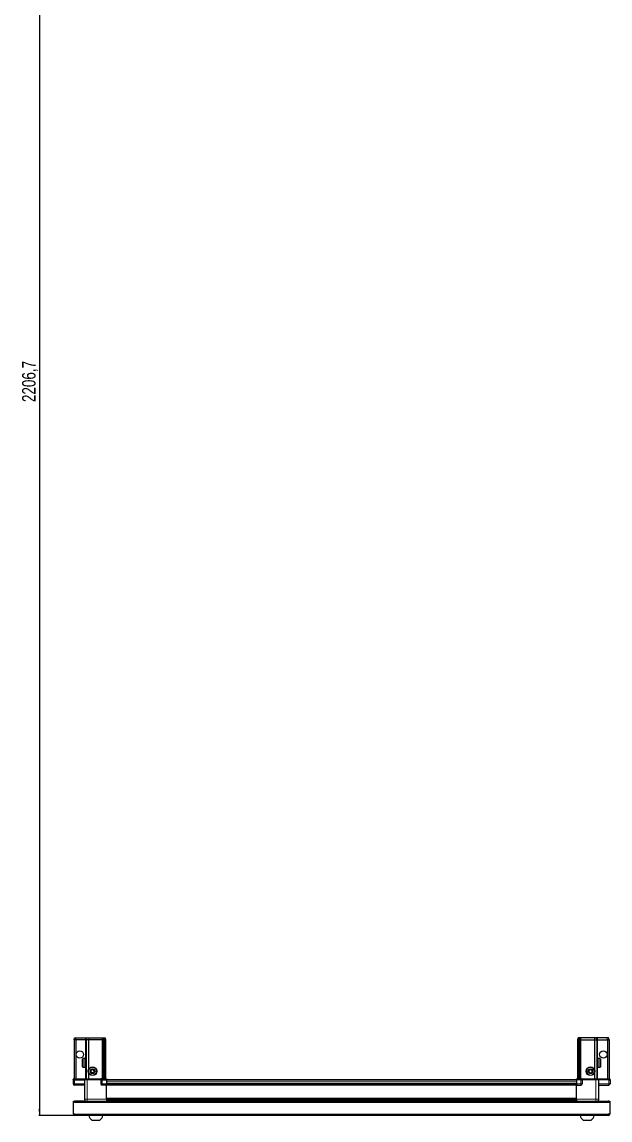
# Model space of a CAD drawing. Header units: millimetres. Extents: x 834 to 5046, y -1310 to 2026.
# Drawn here: x 882 to 1758, y -1310 to 325 of the extents above; entities that cross this region are included whole.
import ezdxf

# ---------------------------------------------------------------- set-up
doc = ezdxf.new("R2010")
doc.units = ezdxf.units.MM
doc.layers.add('FORMAT', color=7, linetype='Continuous')
doc.styles.add('SLDTEXTSTYLE0', font='TXT', dxfattribs={"width": 0.75})
doc.dimstyles.new('SLDDIMSTYLE0', dxfattribs={"dimtxt": 20, "dimasz": 10, "dimexe": 0, "dimexo": 0.0625, "dimgap": 5, "dimtad": 2, "dimdec": 1, "dimrnd": 1e-09, "dimzin": 12, "dimdsep": 46, "dimtxsty": 'SLDTEXTSTYLE0', "dimsah": 1, "dimcen": 0.09, "dimadec": 0, "dimazin": 3, "dimtfac": 1, "dimtofl": 0, "dimtmove": 0, "dimatfit": 3, "dimfxl": 0, "dimfrac": 2, "dimtolj": 1, "dimtzin": 12, "dimarcsym": 0})

# ---------------------------------------------------------------- blocks, each defined once
blk = doc.blocks.new('_D_8')
at = {"layer": 'FORMAT'}
for p, q in [((959.9, 902.8), (906.8, 902.8)), ((907.8, 902.8), (907.8, -1303.9)), ((960.4, -1303.9), (906.8, -1303.9))]:
    blk.add_line(p, q, dxfattribs=at)
for points in [[(907.8, 902.8), (906.3, 892.8), (909.4, 892.8)], [(907.8, -1303.9), (909.4, -1293.9), (906.3, -1293.9)]]:
    blk.add_solid(points, dxfattribs=at)
at = {"layer": 'FORMAT', "insert": (882, -241.2), "char_height": 20, "attachment_point": 1, "rotation": 90, "style": 'SLDTEXTSTYLE0'}
blk.add_mtext('2206,7', dxfattribs=at)

msp = doc.modelspace()

# ---------------------------------------------------------------- linework, layer by layer
at = {"color": 7, "linetype": 'Continuous', "lineweight": 25}
for p, q in [((959.32, -1190.86), (960.13, -1187.86)), ((961.82, -1190.86), (959.32, -1190.86)), ((959.32, -1190.86), (959.32, -1249.16)), ((960.13, -1187.86), (961.98, -1187.86)), ((961.82, -1190.86), (961.98, -1187.86)), ((976.32, -1190.86), (961.82, -1190.86)), ((961.82, -1190.86), (961.82, -1249.16)), ((961.98, -1187.86), (976.32, -1187.86)), ((976.32, -1187.86), (978.13, -1187.86)), ((977.32, -1190.86), (976.32, -1190.86)), ((977.32, -1190.86), (978.13, -1187.86)), ((980.82, -1190.86), (977.32, -1190.86)), ((977.32, -1190.86), (977.32, -1249.16)), ((978.13, -1187.86), (981.16, -1187.86)), ((981.16, -1187.86), (980.82, -1190.86)), ((1001.32, -1190.86), (980.82, -1190.86)), ((980.82, -1190.86), (980.82, -1235.36)), ((981.16, -1187.86), (1001.32, -1187.86)), ((1001.32, -1187.86), (1003.13, -1187.86)), ((1002.32, -1190.86), (1001.32, -1190.86)), ((1003.13, -1187.86), (1002.32, -1190.86)), ((1003.32, -1190.86), (1002.32, -1190.86)), ((1002.32, -1190.86), (1002.32, -1249.16)), ((1003.13, -1187.86), (1003.87, -1187.86)), ((1003.87, -1187.86), (1003.32, -1190.86)), ((1004.82, -1190.86), (1003.32, -1190.86)), ((1003.32, -1190.86), (1003.32, -1249.16)), ((1003.87, -1187.86), (1004.37, -1187.86)), ((1004.37, -1187.86), (1005.52, -1187.86)), ((1004.37, -1187.86), (1004.82, -1190.86)), ((1006.32, -1190.86), (1004.82, -1190.86)), ((1004.82, -1190.86), (1004.82, -1249.16)), ((1005.52, -1187.86), (1006.32, -1190.86)), ((1006.32, -1190.86), (1006.32, -1249.16)), ((1710.13, -1187.86), (1709.32, -1190.86)), ((1709.32, -1190.86), (1710.82, -1190.86)), ((1709.32, -1190.86), (1709.32, -1249.16)), ((1711.28, -1187.86), (1710.13, -1187.86)), ((1711.28, -1187.86), (1710.82, -1190.86)), ((1710.82, -1190.86), (1712.32, -1190.86)), ((1710.82, -1190.86), (1710.82, -1249.16)), ((1711.78, -1187.86), (1711.28, -1187.86)), ((1711.78, -1187.86), (1712.32, -1190.86)), ((1712.52, -1187.86), (1711.78, -1187.86)), ((1712.32, -1190.86), (1712.32, -1249.16)), ((1712.32, -1190.86), (1713.32, -1190.86)), ((1712.52, -1187.86), (1713.32, -1190.86)), ((1714.32, -1187.86), (1712.52, -1187.86)), ((1713.32, -1190.86), (1713.32, -1249.16)), ((1713.32, -1190.86), (1714.32, -1190.86)), ((1734.49, -1187.86), (1714.32, -1187.86)), ((1714.32, -1190.86), (1734.82, -1190.86)), ((1734.49, -1187.86), (1734.82, -1190.86)), ((1737.52, -1187.86), (1734.49, -1187.86)), ((1734.82, -1190.86), (1734.82, -1235.36)), ((1734.82, -1190.86), (1738.32, -1190.86)), ((1738.32, -1190.86), (1737.52, -1187.86)), ((1739.32, -1187.86), (1737.52, -1187.86)), ((1738.32, -1190.86), (1738.32, -1249.16)), ((1738.32, -1190.86), (1739.32, -1190.86)), ((1753.67, -1187.86), (1739.32, -1187.86)), ((1739.32, -1190.86), (1753.82, -1190.86)), ((1753.82, -1190.86), (1753.67, -1187.86)), ((1755.52, -1187.86), (1753.67, -1187.86)), ((1753.82, -1190.86), (1753.82, -1249.16)), ((1753.82, -1190.86), (1756.32, -1190.86)), ((1756.32, -1190.86), (1755.52, -1187.86)), ((1756.32, -1190.86), (1756.32, -1249.16)), ((972.12, -1231.06), (972.12, -1219.66)), ((975.32, -1218.86), (972.92, -1218.86)), ((975.32, -1218.86), (975.32, -1218.87)), ((975.32, -1218.87), (975.82, -1218.87)), ((975.32, -1219.06), (975.82, -1219.06)), ((975.32, -1219.06), (975.32, -1219.28)), ((975.32, -1219.28), (975.82, -1219.28)), ((975.32, -1219.85), (975.82, -1219.85)), ((975.32, -1219.85), (975.32, -1220.28)), ((975.32, -1220.28), (975.82, -1220.28)), ((975.32, -1221.19), (975.82, -1221.19)), ((975.32, -1221.19), (975.32, -1221.78)), ((975.32, -1221.78), (975.82, -1221.78)), ((975.32, -1222.93), (975.82, -1222.93)), ((975.32, -1222.93), (975.32, -1223.63)), ((975.32, -1223.63), (975.82, -1223.63)), ((975.32, -1224.91), (975.82, -1224.91)), ((975.32, -1224.91), (975.32, -1225.65)), ((975.32, -1225.06), (975.82, -1225.06)), ((975.32, -1225.56), (975.82, -1225.56)), ((975.32, -1225.65), (975.82, -1225.65)), ((975.82, -1219.06), (975.82, -1218.87)), ((975.82, -1219.28), (975.82, -1219.06)), ((975.82, -1219.85), (975.82, -1219.28)), ((975.82, -1220.28), (975.82, -1219.85)), ((975.82, -1221.19), (975.82, -1220.28)), ((975.92, -1220.96), (975.82, -1220.96)), ((975.82, -1221.78), (975.82, -1221.19)), ((975.82, -1222.93), (975.82, -1221.78)), ((975.82, -1223.63), (975.82, -1222.93)), ((975.82, -1224.91), (975.82, -1223.63)), ((975.82, -1225.06), (975.82, -1224.91)), ((975.82, -1225.65), (975.82, -1225.56)), ((975.82, -1226.94), (975.82, -1225.65)), ((975.92, -1229.76), (975.92, -1220.96)), ((976.81, -1222.05), (976.32, -1221.36)), ((976.32, -1229.36), (976.32, -1221.36)), ((977.29, -1221.36), (976.81, -1222.05)), ((976.81, -1228.67), (976.81, -1222.05)), ((977.32, -1221.36), (977.29, -1221.36)), ((977.29, -1229.36), (977.29, -1221.36)), ((1738.36, -1221.36), (1738.32, -1221.36)), ((1738.84, -1222.05), (1738.36, -1221.36)), ((1738.36, -1221.36), (1738.36, -1229.36)), ((1739.32, -1221.36), (1738.84, -1222.05)), ((1738.84, -1222.05), (1738.84, -1228.67)), ((1739.32, -1221.36), (1739.32, -1229.36)), ((1739.82, -1220.96), (1739.72, -1220.96)), ((1739.72, -1220.96), (1739.72, -1229.76)), ((1742.72, -1218.86), (1739.82, -1218.86)), ((1740.32, -1218.86), (1739.82, -1218.86)), ((1739.82, -1218.86), (1739.82, -1218.91)), ((1739.82, -1218.91), (1739.82, -1219.2)), ((1740.32, -1218.91), (1739.82, -1218.91)), ((1740.32, -1219.2), (1739.82, -1219.2)), ((1739.82, -1219.2), (1739.82, -1219.47)), ((1740.32, -1219.47), (1739.82, -1219.47)), ((1739.82, -1219.47), (1739.82, -1220.13)), ((1740.32, -1220.13), (1739.82, -1220.13)), ((1739.82, -1220.13), (1739.82, -1220.61)), ((1739.82, -1220.61), (1739.82, -1221.58)), ((1740.32, -1220.61), (1739.82, -1220.61)), ((1740.32, -1221.58), (1739.82, -1221.58)), ((1739.82, -1221.58), (1739.82, -1222.21)), ((1739.82, -1222.21), (1739.82, -1223.4)), ((1740.32, -1222.21), (1739.82, -1222.21)), ((1740.32, -1223.4), (1739.82, -1223.4)), ((1739.82, -1223.4), (1739.82, -1224.04)), ((1740.32, -1224.04), (1739.82, -1224.04)), ((1739.82, -1224.12), (1739.82, -1225.41)), ((1740.32, -1224.12), (1739.82, -1224.12)), ((1740.32, -1225.41), (1739.82, -1225.41)), ((1740.32, -1225.9), (1739.82, -1225.9)), ((1739.82, -1225.9), (1739.82, -1226.15)), ((1739.82, -1226.15), (1739.82, -1227.42)), ((1740.32, -1226.15), (1739.82, -1226.15)), ((1740.32, -1218.91), (1740.32, -1218.86)), ((1740.32, -1219.47), (1740.32, -1219.2)), ((1740.32, -1220.61), (1740.32, -1220.13)), ((1740.32, -1222.21), (1740.32, -1221.58)), ((1740.32, -1224.12), (1740.32, -1223.4)), ((1740.32, -1226.15), (1740.32, -1225.41)), ((1743.52, -1219.66), (1743.52, -1231.06)), ((972.92, -1231.86), (975.32, -1231.86)), ((975.32, -1226.94), (975.82, -1226.94)), ((975.32, -1226.94), (975.32, -1227.64)), ((975.32, -1227.64), (975.82, -1227.64)), ((975.32, -1228.81), (975.82, -1228.81)), ((975.32, -1228.81), (975.32, -1229.41)), ((975.32, -1229.41), (975.82, -1229.41)), ((975.32, -1230.34), (975.82, -1230.34)), ((975.32, -1230.34), (975.32, -1230.79)), ((975.32, -1230.79), (975.82, -1230.79)), ((975.32, -1231.39), (975.82, -1231.39)), ((975.32, -1231.39), (975.32, -1231.63)), ((975.32, -1231.63), (975.82, -1231.63)), ((975.32, -1231.85), (975.82, -1231.85)), ((975.32, -1231.85), (975.32, -1231.86)), ((975.32, -1231.86), (975.82, -1231.86)), ((975.82, -1227.64), (975.82, -1226.94)), ((975.82, -1228.81), (975.82, -1227.64)), ((975.82, -1229.41), (975.82, -1228.81)), ((975.82, -1230.34), (975.82, -1229.41)), ((975.82, -1229.76), (975.92, -1229.76)), ((975.82, -1230.79), (975.82, -1230.34)), ((975.82, -1231.39), (975.82, -1230.79)), ((975.82, -1231.63), (975.82, -1231.39)), ((975.82, -1231.85), (975.82, -1231.63)), ((975.82, -1231.86), (975.82, -1231.85)), ((976.32, -1229.36), (976.81, -1228.67)), ((976.81, -1228.67), (977.29, -1229.36)), ((977.29, -1229.36), (977.32, -1229.36)), ((980.82, -1240.36), (980.82, -1249.16)), ((1734.82, -1240.36), (1734.82, -1249.16)), ((1738.32, -1229.36), (1738.36, -1229.36)), ((1738.36, -1229.36), (1738.84, -1228.67)), ((1738.84, -1228.67), (1739.32, -1229.36)), ((1739.72, -1229.76), (1739.82, -1229.76)), ((1740.32, -1227.42), (1739.82, -1227.42)), ((1739.82, -1227.42), (1739.82, -1228.11)), ((1739.82, -1228.11), (1739.82, -1229.22)), ((1740.32, -1228.11), (1739.82, -1228.11)), ((1740.32, -1229.22), (1739.82, -1229.22)), ((1739.82, -1229.22), (1739.82, -1229.79)), ((1739.82, -1229.79), (1739.82, -1230.65)), ((1740.32, -1229.79), (1739.82, -1229.79)), ((1740.32, -1230.65), (1739.82, -1230.65)), ((1739.82, -1230.65), (1739.82, -1231.05)), ((1739.82, -1231.05), (1739.82, -1231.56)), ((1740.32, -1231.05), (1739.82, -1231.05)), ((1740.32, -1231.56), (1739.82, -1231.56)), ((1739.82, -1231.56), (1739.82, -1231.74)), ((1739.82, -1231.74), (1739.82, -1231.86)), ((1740.32, -1231.74), (1739.82, -1231.74)), ((1739.82, -1231.86), (1742.72, -1231.86)), ((1740.32, -1228.11), (1740.32, -1227.42)), ((1740.32, -1229.79), (1740.32, -1229.22)), ((1740.32, -1231.05), (1740.32, -1230.65)), ((1740.32, -1231.74), (1740.32, -1231.56)), ((958.32, -1249.16), (957.82, -1250.03)), ((957.82, -1250.36), (957.82, -1250.03)), ((957.82, -1250.36), (959.82, -1250.36)), ((957.82, -1250.36), (957.82, -1256.36)), ((959.82, -1249.16), (958.32, -1249.16)), ((959.82, -1249.16), (974.62, -1249.16)), ((974.62, -1250.36), (959.82, -1250.36)), ((959.82, -1250.36), (974.62, -1250.36)), ((974.82, -1258.36), (959.82, -1258.36)), ((974.62, -1249.16), (974.82, -1249.16)), ((974.82, -1250.36), (974.62, -1250.36)), ((974.82, -1250.36), (974.82, -1249.16)), ((974.82, -1249.16), (978.82, -1249.16)), ((978.82, -1250.36), (974.82, -1250.36)), ((974.82, -1250.36), (974.82, -1279.36)), ((978.82, -1249.16), (999.12, -1249.16)), ((999.12, -1250.36), (978.82, -1250.36)), ((999.12, -1249.16), (999.32, -1249.16)), ((999.32, -1250.36), (999.12, -1250.36)), ((999.32, -1250.36), (999.32, -1249.16)), ((1000, -1249.16), (999.32, -1249.16)), ((999.32, -1250.36), (1001.32, -1250.36)), ((999.32, -1250.36), (999.32, -1256.36)), ((1000, -1249.16), (1007.82, -1249.16)), ((1007.82, -1250.03), (1001.32, -1250.03)), ((1007.82, -1250.36), (1001.32, -1250.36)), ((1001.32, -1250.36), (1007.82, -1250.36)), ((1007.82, -1258.36), (1001.32, -1258.36)), ((1007.82, -1249.16), (1007.82, -1250.03)), ((1007.82, -1250.03), (1007.82, -1250.03)), ((1007.82, -1250.36), (1007.82, -1250.03)), ((1007.82, -1250.36), (1007.82, -1250.36)), ((1007.82, -1250.36), (1007.82, -1256.36)), ((1707.82, -1250.51), (1007.82, -1250.51)), ((1007.82, -1256.36), (1007.82, -1258.36)), ((1707.82, -1257.71), (1007.82, -1257.71)), ((1007.82, -1279.36), (1007.82, -1258.36)), ((1707.82, -1250.03), (1707.82, -1249.16)), ((1707.82, -1249.16), (1715.65, -1249.16)), ((1714.32, -1250.03), (1707.82, -1250.03)), ((1707.82, -1250.36), (1707.82, -1250.03)), ((1714.32, -1250.36), (1707.82, -1250.36)), ((1707.82, -1250.36), (1707.82, -1256.36)), ((1707.82, -1256.36), (1707.82, -1258.36)), ((1707.82, -1258.36), (1714.32, -1258.36)), ((1707.82, -1279.36), (1707.82, -1258.36)), ((1714.32, -1250.36), (1716.32, -1250.36)), ((1716.32, -1250.36), (1714.32, -1250.36)), ((1716.32, -1249.16), (1715.65, -1249.16)), ((1716.32, -1250.36), (1716.32, -1249.16)), ((1716.32, -1249.16), (1716.52, -1249.16)), ((1716.52, -1250.36), (1716.32, -1250.36)), ((1716.32, -1250.36), (1716.32, -1256.36)), ((1716.52, -1249.16), (1736.82, -1249.16)), ((1736.82, -1250.36), (1716.52, -1250.36)), ((1736.82, -1249.16), (1740.82, -1249.16)), ((1740.82, -1250.36), (1736.82, -1250.36)), ((1740.82, -1250.36), (1740.82, -1249.16)), ((1740.82, -1249.16), (1741.02, -1249.16)), ((1741.02, -1250.36), (1740.82, -1250.36)), ((1740.82, -1250.36), (1740.82, -1279.36)), ((1740.82, -1258.36), (1755.82, -1258.36)), ((1741.02, -1249.16), (1755.82, -1249.16)), ((1755.82, -1250.36), (1741.02, -1250.36)), ((1757.32, -1249.16), (1755.82, -1249.16)), ((1755.82, -1250.36), (1757.82, -1250.36)), ((1757.82, -1250.03), (1757.32, -1249.16)), ((1757.82, -1250.03), (1757.32, -1249.16)), ((1757.82, -1250.36), (1757.82, -1250.03)), ((1757.82, -1250.36), (1757.82, -1250.03)), ((1757.82, -1250.36), (1757.82, -1250.36)), ((1757.82, -1250.36), (1757.82, -1256.36)), ((958.32, -1282.36), (1757.32, -1282.36)), ((958.32, -1284.46), (958.32, -1282.36)), ((958.32, -1301.76), (958.32, -1284.46)), ((973.32, -1282.26), (960.42, -1282.26)), ((973.32, -1282.26), (973.32, -1282.36)), ((1007.82, -1280.39), (1707.82, -1280.39)), ((1007.82, -1280.42), (1707.82, -1280.42)), ((1031.7, -1282.21), (1007.82, -1282.21)), ((1026.32, -1282.36), (1026.32, -1282.21)), ((1026.36, -1282.36), (1026.36, -1282.21)), ((1026.63, -1282.36), (1026.63, -1282.21)), ((1026.9, -1282.36), (1026.9, -1282.21)), ((1027.55, -1282.36), (1027.55, -1282.21)), ((1028.01, -1282.36), (1028.01, -1282.21)), ((1028.98, -1282.36), (1028.98, -1282.21)), ((1029.6, -1282.36), (1029.6, -1282.21)), ((1030.78, -1282.36), (1030.78, -1282.21)), ((1031.44, -1282.36), (1031.44, -1282.21)), ((1031.5, -1282.36), (1031.5, -1282.21)), ((1032.79, -1282.21), (1031.7, -1282.21)), ((1033.52, -1282.21), (1032.79, -1282.21)), ((1032.79, -1282.36), (1032.79, -1282.21)), ((1032.79, -1282.21), (1032.79, -1282.21)), ((1032.8, -1282.36), (1032.8, -1282.21)), ((1033.3, -1282.36), (1033.3, -1282.21)), ((1033.53, -1282.21), (1033.52, -1282.21)), ((1033.53, -1282.36), (1033.53, -1282.21)), ((1033.95, -1282.21), (1033.53, -1282.21)), ((1681.7, -1282.21), (1033.95, -1282.21)), ((1034.8, -1282.36), (1034.8, -1282.21)), ((1035.49, -1282.36), (1035.49, -1282.21)), ((1036.62, -1282.36), (1036.62, -1282.21)), ((1037.19, -1282.36), (1037.19, -1282.21)), ((1038.06, -1282.36), (1038.06, -1282.21)), ((1038.47, -1282.36), (1038.47, -1282.21)), ((1039, -1282.36), (1039, -1282.21)), ((1039.19, -1282.36), (1039.19, -1282.21)), ((1039.32, -1282.36), (1039.32, -1282.21)), ((1676.33, -1282.36), (1676.33, -1282.21)), ((1676.5, -1282.36), (1676.5, -1282.21)), ((1676.71, -1282.36), (1676.71, -1282.21)), ((1677.27, -1282.36), (1677.27, -1282.21)), ((1677.69, -1282.36), (1677.69, -1282.21)), ((1678.58, -1282.36), (1678.58, -1282.21)), ((1679.17, -1282.36), (1679.17, -1282.21)), ((1680.31, -1282.36), (1680.31, -1282.21)), ((1681.01, -1282.36), (1681.01, -1282.21)), ((1682.29, -1282.21), (1681.7, -1282.21)), ((1683.02, -1282.21), (1682.29, -1282.21)), ((1682.29, -1282.36), (1682.29, -1282.21)), ((1682.29, -1282.21), (1682.29, -1282.21)), ((1682.46, -1282.36), (1682.46, -1282.21)), ((1682.96, -1282.36), (1682.96, -1282.21)), ((1683.03, -1282.21), (1683.02, -1282.21)), ((1683.03, -1282.36), (1683.03, -1282.21)), ((1683.95, -1282.21), (1683.03, -1282.21)), ((1707.82, -1282.21), (1683.95, -1282.21)), ((1684.32, -1282.36), (1684.32, -1282.21)), ((1685.02, -1282.36), (1685.02, -1282.21)), ((1686.2, -1282.36), (1686.2, -1282.21)), ((1686.81, -1282.36), (1686.81, -1282.21)), ((1687.75, -1282.36), (1687.75, -1282.21)), ((1688.2, -1282.36), (1688.2, -1282.21)), ((1688.82, -1282.36), (1688.82, -1282.21)), ((1689.07, -1282.36), (1689.07, -1282.21)), ((1689.3, -1282.36), (1689.3, -1282.21)), ((1689.32, -1282.36), (1689.32, -1282.21)), ((1742.32, -1282.26), (1742.32, -1282.36)), ((1742.32, -1282.26), (1755.22, -1282.26)), ((1757.32, -1282.36), (1757.32, -1284.46)), ((1757.32, -1284.46), (1757.32, -1301.76)), ((960.42, -1301.76), (958.32, -1301.76)), ((960.42, -1301.76), (960.42, -1303.86)), ((1755.22, -1303.86), (960.42, -1303.86)), ((1757.32, -1301.76), (1755.22, -1301.76)), ((1755.22, -1303.86), (1755.22, -1301.76)), ((985.82, -1310.46), (997.82, -1310.46)), ((1717.82, -1310.46), (1729.82, -1310.46))]:
    msp.add_line(p, q, dxfattribs=at)
at = {"color": 8, "linetype": 'Continuous', "lineweight": 18}
for p, q in [((976.32, -1190.86), (976.32, -1187.86)), ((976.32, -1190.86), (976.32, -1221.36)), ((1001.32, -1187.86), (1001.32, -1190.86)), ((1001.32, -1190.86), (1001.32, -1249.16)), ((1714.32, -1187.86), (1714.32, -1190.86)), ((1714.32, -1190.86), (1714.32, -1249.16)), ((1739.32, -1190.86), (1739.32, -1187.86)), ((1739.32, -1190.86), (1739.32, -1221.36)), ((972.92, -1231.86), (972.92, -1218.86)), ((1742.72, -1218.86), (1742.72, -1231.86)), ((976.32, -1229.36), (976.32, -1249.16)), ((1739.32, -1229.36), (1739.32, -1249.16)), ((957.82, -1256.36), (959.82, -1256.36)), ((959.82, -1250.36), (959.82, -1249.16)), ((959.82, -1250.36), (959.82, -1256.36)), ((959.82, -1256.36), (974.82, -1256.36)), ((959.82, -1258.36), (959.82, -1256.36)), ((974.62, -1250.36), (974.62, -1249.16)), ((978.82, -1250.36), (978.82, -1249.16)), ((978.82, -1250.36), (978.82, -1279.36)), ((999.12, -1250.36), (999.12, -1249.16)), ((999.32, -1256.36), (1001.32, -1256.36)), ((1001.32, -1250.36), (1001.32, -1250.03)), ((1001.32, -1250.36), (1001.32, -1256.36)), ((1001.32, -1256.36), (1007.82, -1256.36)), ((1001.32, -1256.36), (1001.32, -1258.36)), ((1007.82, -1250.36), (1007.82, -1250.03)), ((1707.82, -1252.51), (1007.82, -1252.51)), ((1707.82, -1255.71), (1007.82, -1255.71)), ((1707.82, -1258.36), (1007.82, -1258.36)), ((1714.32, -1256.36), (1707.82, -1256.36)), ((1714.32, -1250.36), (1714.32, -1250.03)), ((1714.32, -1250.36), (1714.32, -1256.36)), ((1716.32, -1256.36), (1714.32, -1256.36)), ((1714.32, -1256.36), (1714.32, -1258.36)), ((1716.52, -1249.16), (1716.52, -1250.36)), ((1736.82, -1250.36), (1736.82, -1249.16)), ((1736.82, -1250.36), (1736.82, -1279.36)), ((1755.82, -1256.36), (1740.82, -1256.36)), ((1741.02, -1249.16), (1741.02, -1250.36)), ((1755.82, -1250.36), (1755.82, -1249.16)), ((1755.82, -1250.36), (1755.82, -1256.36)), ((1757.82, -1256.36), (1755.82, -1256.36)), ((1755.82, -1258.36), (1755.82, -1256.36)), ((1757.32, -1284.46), (958.32, -1284.46)), ((960.42, -1282.36), (960.42, -1282.26)), ((978.82, -1279.36), (1007.82, -1279.36)), ((1007.82, -1277.77), (1707.82, -1277.77)), ((1707.82, -1279.18), (1007.82, -1279.18)), ((1007.82, -1281.63), (1707.82, -1281.63)), ((1736.82, -1279.36), (1707.82, -1279.36)), ((1755.22, -1282.36), (1755.22, -1282.26)), ((1755.22, -1301.76), (960.42, -1301.76))]:
    msp.add_line(p, q, dxfattribs=at)
at = {"color": 7, "linetype": 'Continuous', "lineweight": 25, "flags": 128}
for points in [[(960.42, -1282.26), (960.01, -1282.3), (959.78, -1282.36)], [(1755.86, -1282.36), (1755.63, -1282.3), (1755.22, -1282.26)]]:
    msp.add_lwpolyline(points, dxfattribs=at)
at = {"color": 7, "linetype": 'Continuous', "lineweight": 25}
for centre, radius in [((967.82, -1212.86), 5.5), ((1747.82, -1212.86), 5.5), ((986.82, -1237.86), 6.5), ((986.82, -1237.86), 3.46), ((1728.82, -1237.86), 6.5), ((1728.82, -1237.86), 3.46)]:
    msp.add_circle(centre, radius, dxfattribs=at)
at = {"color": 8, "linetype": 'Continuous', "lineweight": 18}
for centre in [(986.82, -1237.86), (1728.82, -1237.86)]:
    msp.add_circle(centre, 5.7, dxfattribs=at)
at = {"color": 7, "linetype": 'Continuous', "lineweight": 25}
for centre, radius, start, end in [((972.92, -1219.66), 0.8, 90, 180), ((976.32, -1220.96), 0.4, 180, 270), ((1739.32, -1220.96), 0.4, 270, 0), ((1742.72, -1219.66), 0.8, 360, 90), ((972.92, -1231.06), 0.8, 180, 270), ((976.32, -1229.76), 0.4, 90, 180), ((986.82, -1237.86), 2.5, 147.37605, 207.37605), ((986.82, -1237.86), 2.5, 207.37605, 267.37605), ((986.82, -1237.86), 2.5, 87.37605, 147.37605), ((986.82, -1237.86), 2.5, 267.37605, 327.37605), ((986.82, -1237.86), 2.5, 27.37605, 87.37605), ((986.82, -1237.86), 2.5, 327.37605, 27.37605), ((1728.82, -1237.86), 2.5, 134.67671, 194.67671), ((1728.82, -1237.86), 2.5, 194.67671, 254.67671), ((1728.82, -1237.86), 2.5, 74.67671, 134.67671), ((1728.82, -1237.86), 2.5, 254.67671, 314.67671), ((1728.82, -1237.86), 2.5, 14.67671, 74.67671), ((1728.82, -1237.86), 2.5, 314.67671, 14.67671), ((1739.32, -1229.76), 0.4, 360, 90), ((1742.72, -1231.06), 0.8, 270, 0), ((959.82, -1256.36), 2, 180, 270), ((1001.32, -1256.36), 2, 180, 270), ((1714.32, -1256.36), 2, 270, 0), ((1755.82, -1256.36), 2, 270, 0), ((960.42, -1301.76), 2.1, 180, 270), ((960.42, -1301.76), 0.6, 180, 270), ((992.85, -1300.84), 11.91, 194.70035, 233.8734), ((990.8, -1300.84), 11.91, 306.1266, 345.29965), ((1724.85, -1300.84), 11.91, 194.70035, 233.8734), ((1722.8, -1300.84), 11.91, 306.1266, 345.29965), ((1755.22, -1301.76), 2.1, 270, 0), ((1755.22, -1301.76), 0.6, 270, 0)]:
    msp.add_arc(centre, radius, start, end, dxfattribs=at)
for centre, start_param, end_param in [((1001.32, -1246.57), 2.4188584, 3.1415927), ((1714.32, -1246.57), 3.1415927, 3.8643269)]:
    msp.add_ellipse(centre, major_axis=(0, 3.46), ratio=0.5773503, start_param=start_param, end_param=end_param, dxfattribs=at)
for points, knots in [([(983.94, -1237.73), (984.22, -1237.3), (984.74, -1236.49), (985.26, -1235.68), (985.5, -1235.3)], [0, 0, 0, 0, 0.5346859, 1, 1, 1, 1]), ([(985.27, -1240.3), (985.21, -1240.18), (984.94, -1239.65), (984.48, -1238.77), (984.1, -1238.04), (983.94, -1237.73)], [0, 0, 0, 0, 0.1331247, 0.6370994, 1, 1, 1, 1]), ([(988.15, -1240.43), (987.64, -1240.4), (986.67, -1240.36), (985.71, -1240.32), (985.27, -1240.3)], [0, 0, 0, 0, 0.5346859, 1, 1, 1, 1]), ([(985.5, -1235.3), (986.01, -1235.32), (986.98, -1235.37), (987.93, -1235.41), (988.38, -1235.43)], [0, 0, 0, 0, 0.5346859, 1, 1, 1, 1]), ([(989.71, -1238), (989.43, -1238.43), (988.91, -1239.24), (988.39, -1240.05), (988.15, -1240.43)], [0, 0, 0, 0, 0.5346859, 1, 1, 1, 1]), ([(988.38, -1235.43), (988.54, -1235.74), (988.92, -1236.47), (989.38, -1237.35), (989.65, -1237.89), (989.71, -1238)], [0, 0, 0, 0, 0.3629006, 0.8668753, 1, 1, 1, 1]), ([(1726.04, -1237.1), (1726.41, -1236.74), (1727.09, -1236.06), (1727.78, -1235.39), (1728.09, -1235.07)], [0, 0, 0, 0, 0.5346859, 1, 1, 1, 1]), ([(1726.77, -1239.89), (1726.68, -1239.56), (1726.48, -1238.76), (1726.22, -1237.8), (1726.07, -1237.22), (1726.04, -1237.1)], [0, 0, 0, 0, 0.3629006, 0.8668753, 1, 1, 1, 1]), ([(1729.56, -1240.66), (1729.06, -1240.52), (1728.13, -1240.27), (1727.2, -1240.01), (1726.77, -1239.89)], [0, 0, 0, 0, 0.5346859, 1, 1, 1, 1]), ([(1728.09, -1235.07), (1728.59, -1235.21), (1729.52, -1235.46), (1730.45, -1235.72), (1730.88, -1235.83)], [0, 0, 0, 0, 0.5346859, 1, 1, 1, 1]), ([(1731.61, -1238.63), (1731.24, -1238.99), (1730.56, -1239.67), (1729.87, -1240.34), (1729.56, -1240.66)], [0, 0, 0, 0, 0.5346859, 1, 1, 1, 1]), ([(1730.88, -1235.83), (1730.91, -1235.96), (1731.06, -1236.53), (1731.31, -1237.5), (1731.52, -1238.29), (1731.61, -1238.63)], [0, 0, 0, 0, 0.1331247, 0.6370994, 1, 1, 1, 1]), ([(974.82, -1279.36), (974.87, -1279.8), (974.94, -1280.48), (975.38, -1281.3), (975.84, -1281.85), (976.24, -1282.21), (976.5, -1282.34), (976.55, -1282.36)], [0, 0, 0, 0, 0.3630185, 0.5584377, 0.7580039, 0.9575702, 1, 1, 1, 1]), ([(1007.82, -1279.36), (1007.82, -1279.76), (1007.82, -1280.55), (1007.82, -1281.57), (1007.82, -1282.2), (1007.82, -1282.35), (1007.82, -1282.36)], [0, 0, 0, 0, 0.3255201, 0.6510403, 0.9765604, 1, 1, 1, 1]), ([(1707.82, -1279.36), (1707.82, -1279.76), (1707.82, -1280.55), (1707.82, -1281.57), (1707.82, -1282.2), (1707.82, -1282.35), (1707.82, -1282.36)], [0, 0, 0, 0, 0.3255201, 0.6510403, 0.9765604, 1, 1, 1, 1]), ([(1740.82, -1279.36), (1740.78, -1279.8), (1740.71, -1280.48), (1740.27, -1281.3), (1739.81, -1281.85), (1739.41, -1282.21), (1739.15, -1282.34), (1739.1, -1282.36)], [0, 0, 0, 0, 0.3630185, 0.5584377, 0.7580039, 0.9575702, 1, 1, 1, 1])]:
    msp.add_open_spline(points, degree=3, knots=knots, dxfattribs=at)
at = {"color": 8, "linetype": 'Continuous', "lineweight": 18}
for points in [[(974.82, -1279.36), (974.88, -1279.36), (975, -1279.36), (975.93, -1279.36), (977.25, -1279.36), (978.3, -1279.36), (978.82, -1279.36)], [(1740.82, -1279.36), (1740.76, -1279.36), (1740.64, -1279.36), (1739.72, -1279.36), (1738.4, -1279.36), (1737.35, -1279.36), (1736.82, -1279.36)]]:
    msp.add_open_spline(points, degree=3, dxfattribs=at)
for points in [[(978.82, -1279.36), (978.82, -1279.8), (978.82, -1280.48), (978.82, -1281.3), (978.82, -1281.85), (978.82, -1282.21), (978.82, -1282.34), (978.82, -1282.36)], [(1736.82, -1279.36), (1736.82, -1279.8), (1736.82, -1280.48), (1736.82, -1281.3), (1736.82, -1281.85), (1736.82, -1282.21), (1736.82, -1282.34), (1736.82, -1282.36)]]:
    msp.add_open_spline(points, degree=3, knots=[0, 0, 0, 0, 0.3630185, 0.5584377, 0.7580039, 0.9575702, 1, 1, 1, 1], dxfattribs=at)

# ---------------------------------------------------------------- dimensions: what is measured, and where the dimension line sits
at = {"layer": 'FORMAT'}
dim = msp.add_linear_dim(base=(907.82, -1303.86), p1=(959.92, 902.84), p2=(960.42, -1303.86), angle=90, dimstyle='SLDDIMSTYLE0', dxfattribs=at)
dim.commit()
dim.dimension.update_dxf_attribs({"geometry": '_D_8', "text_midpoint": (907.82, -200.51), "dimtype": 160})

doc.saveas('drawing.dxf')
